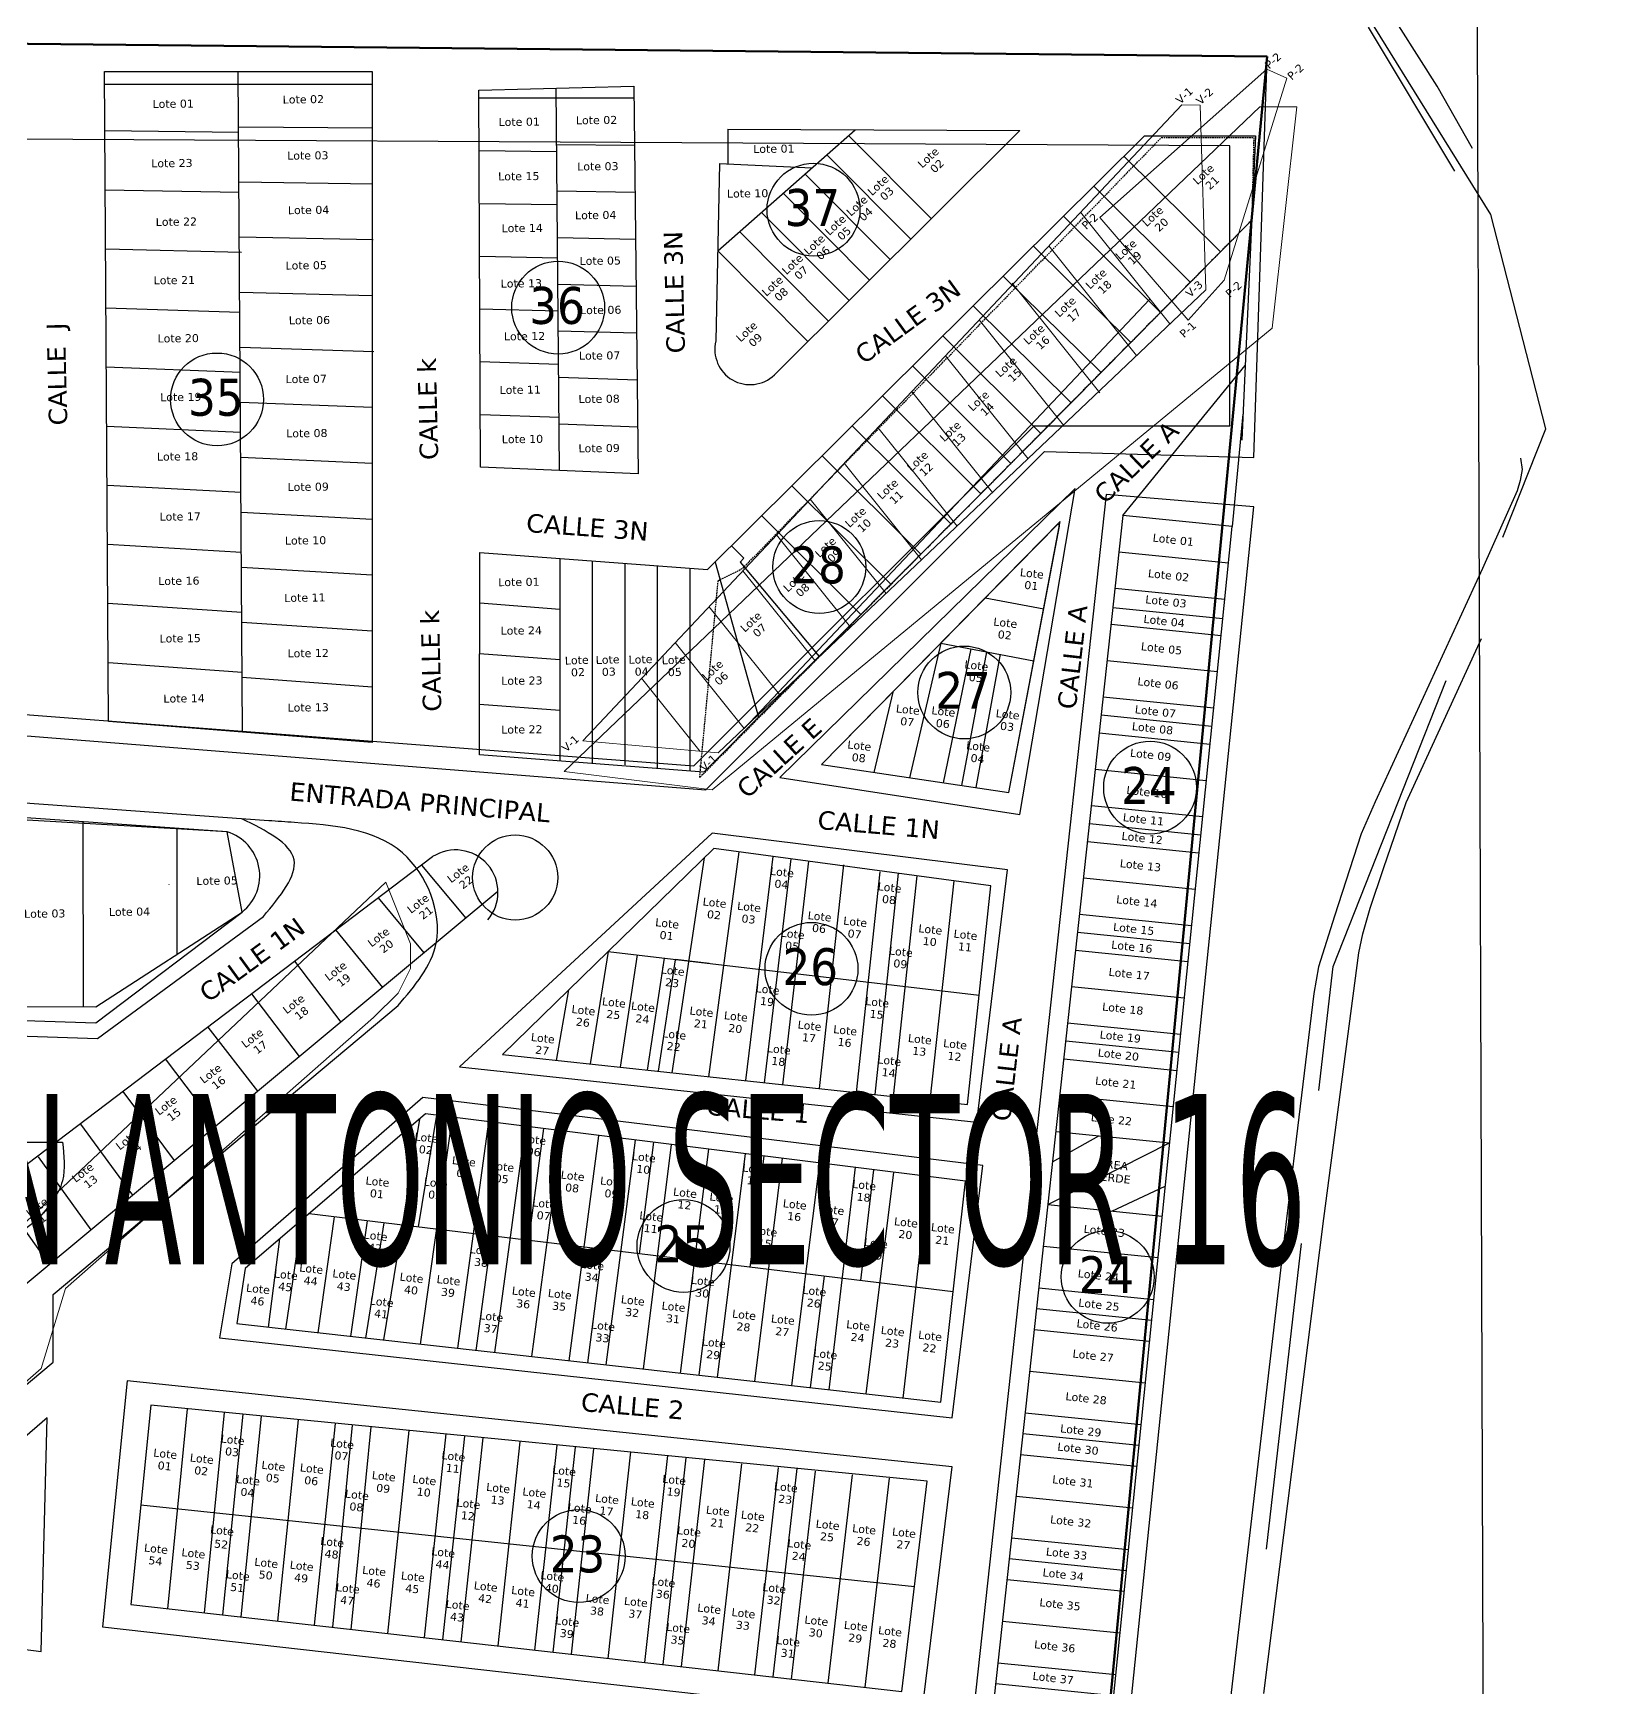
# Model space of a CAD drawing. Header units: metres. Extents: x 2 to 659295185, y -28 to 1124222152.
# Drawn here: x 660496.7 to 660750.3, y 1124164.1 to 1124433 of the extents above; entities that cross this region are included whole.
import ezdxf

# ---------------------------------------------------------------- set-up
doc = ezdxf.new("R2010")
doc.units = ezdxf.units.M
doc.header["$MEASUREMENT"] = 0
doc.linetypes.add('HIDDEN', pattern=[0.375, 0.25, -0.125])
doc.layers.get('0').update_dxf_attribs({"linetype": 'CONTINUOUS'})
for name, color, linetype in [('CALLES', 1, 'CONTINUOUS'), ('CURVAS', 2, 'CONTINUOUS'), ('División Parroquial', 130, 'CONTINUOUS'), ('MANZANA', 30, 'CONTINUOUS'), ('Numero de manzana', 6, 'CONTINUOUS'), ('Parcelas', 140, 'CONTINUOUS'), ('TEXTOS', 7, 'CONTINUOUS')]:
    doc.layers.add(name, color=color, linetype=linetype)
doc.layers.add('Limite Municipio', color=1, linetype='HIDDEN', lineweight=30)
doc.styles.add('ROMAN', font='verdana.ttf')
doc.styles.get("Standard").update_dxf_attribs({"font": 'tahoma.ttf'})

msp = doc.modelspace()

# ---------------------------------------------------------------- linework, layer by layer
at = {"color": 40, "lineweight": 70, "true_color": 0xf8d731}
for p, q in [((660408.0202, 1124432.1392), (660697.1719, 1124429.1685)), ((660697.1719, 1124429.1685), (660627, 1123693))]:
    msp.add_line(p, q, dxfattribs=at)
at = {"layer": 'CURVAS', "lineweight": 0}
for p, q in [((660670, 1124403), (660697.1035, 1124427.1167)), ((660700.3889, 1124425.6449), (660690.2006, 1124392.8095)), ((660697.1035, 1124427.1167), (660696.8621, 1124419.8727)), ((660697.1035, 1124427.1167), (660700.3889, 1124425.6449)), ((660586, 1124318), (660683.2965, 1124421.3273)), ((660683.2965, 1124421.3273), (660686.2951, 1124421.2356)), ((660686.2951, 1124421.2356), (660687.2305, 1124391.2502)), ((660666.8435, 1124403.8545), (660681.3936, 1124385.7065)), ((660684.3286, 1124386.3148), (660670, 1124403)), ((660661.7019, 1124398.3942), (660675.9719, 1124380.5956)), ((660655.7331, 1124392.3361), (660670.0031, 1124374.5376)), ((660684.3286, 1124386.3148), (660690.2006, 1124392.8095)), ((660687.2305, 1124391.2502), (660608, 1124316)), ((660612.2181, 1124320.0062), (660678.1422, 1124389.7619)), ((660650.3905, 1124386.3816), (660664.1002, 1124369.2819)), ((660644.9062, 1124380.5574), (660658.3358, 1124363.807)), ((660639.3867, 1124374.766), (660652.5663, 1124358.3274)), ((660633.9375, 1124368.9088), (660646.8068, 1124352.8573)), ((660628.4532, 1124363.0846), (660641.0424, 1124347.3824)), ((660622.9688, 1124357.2603), (660635.2779, 1124341.9075)), ((660617.4895, 1124351.4315), (660629.5142, 1124336.4334)), ((660612.0203, 1124345.593), (660623.7607, 1124330.9494)), ((660606.5019, 1124339.8007), (660617.9826, 1124325.4811)), ((660601.0175, 1124333.9764), (660612.2181, 1124320.0062)), ((660595.5472, 1124328.139), (660605.0658, 1124316.2667)), ((660618.0802, 1124325.3594), (660618.1456, 1124325.2778)), ((660608, 1124316), (660586, 1124318))]:
    msp.add_line(p, q, dxfattribs=at)
at = {"layer": 'División Parroquial', "color": 1, "flags": 128}
msp.add_lwpolyline([(661562.7309, 1126047.327), (661280.1952, 1125793.9785), (661175.1679, 1125700.5176), (661166.617, 1125692.9091), (661150.7272, 1125685.0107), (661124.6127, 1125675.9326), (661098.8774, 1125608.6563), (661056.8153, 1125531.9019), (661044.9331, 1125506.1771), (661005.3365, 1125425.0536), (660961.782, 1125345.9098), (660926.1352, 1125272.6947), (660896.4419, 1125213.3367), (660810.5862, 1125035.7329), (660807.461, 1125029.2542), (660771.6905, 1124949.2305), (660729.8511, 1124858.329), (660734.2379, 1123585.4881)], dxfattribs=at)
at = {"layer": 'Limite Municipio', "color": 4, "linetype": 'HIDDEN', "lineweight": -3, "ltscale": 200}
msp.add_lwpolyline([(660578.0048, 1120632.9916), (660665.8177, 1121655.962), (660399.8619, 1121691.383), (660459.3346, 1122251.1816), (660620.3506, 1123516.0091), (660707.8769, 1124281.3124), (660742.4515, 1124368.6583), (660733.5109, 1124403.5071), (660683.7897, 1124483.6592), (660705.5993, 1124900.9898), (660734.4164, 1124927.6763), (661101.2557, 1125671.1097), (661132.5681, 1125745.1859), (661162.2243, 1125745.8423), (661217.1414, 1125787.7676), (661565.8495, 1126105.0778)], dxfattribs=at)
at = {"layer": 'Limite Municipio', "lineweight": -3}
msp.add_lwpolyline([(660680, 1124416), (660695, 1124416), (660694.666, 1124402.568), (660605, 1124312), (660608, 1124344), (660612, 1124346), (660680, 1124416)], dxfattribs=at)
msp.add_lwpolyline([(660680, 1124416), (660695, 1124416), (660694.666, 1124402.568), (660605, 1124312), (660608, 1124344), (660612, 1124346), (660680, 1124416)], dxfattribs=at)
at = {"layer": 'MANZANA', "lineweight": -2}
for p, q in [((660724.8141, 1124424.3567), (660712.0083, 1124444.5426)), ((660713.5915, 1124433.9347), (660727.6177, 1124410.5495)), ((660730.5532, 1124414.2087), (660724.8141, 1124424.3567)), ((660738.3456, 1124363.919), (660738.5764, 1124362.0394)), ((660738.2548, 1124360.2697), (660737.8178, 1124358.6101)), ((660738.5764, 1124362.0394), (660738.2548, 1124360.2697)), ((660737.8178, 1124358.6101), (660732.1777, 1124345.9726)), ((660732.1777, 1124345.9726), (660714.713, 1124308.0703)), ((660719.7512, 1124307.9804), (660732.0127, 1124334.5849)), ((660714.713, 1124308.0703), (660712.4289, 1124302.8614)), ((660716.0735, 1124297.2425), (660719.7512, 1124307.9804)), ((660712.4289, 1124302.8614), (660708.108, 1124289.4641)), ((660713.9131, 1124290.8139), (660716.0735, 1124297.2425)), ((660712.7257, 1124286.6047), (660713.9131, 1124290.8139)), ((660708.108, 1124289.4641), (660705.5188, 1124281.2658)), ((660712.0825, 1124283.5053), (660712.7257, 1124286.6047)), ((660711.126, 1124276.5368), (660712.0825, 1124283.5053)), ((660705.5188, 1124281.2658), (660704.7685, 1124276.9467)), ((660704.7685, 1124276.9467), (660700.3322, 1124240.3141)), ((660706.3599, 1124240.3441), (660711.126, 1124276.5368)), ((660700.3322, 1124240.3141), (660687.3533, 1124129.6567)), ((660696.6298, 1124163.2098), (660706.3599, 1124240.3441))]:
    msp.add_line(p, q, dxfattribs=at)
at = {"layer": 'MANZANA', "lineweight": -3}
for p, q in [((660697.1719, 1124429.1685), (660406.835, 1124432.1514)), ((660695, 1124364), (660697.1719, 1124429.1685)), ((660606, 1124310), (660661, 1124365)), ((660661, 1124365), (660695, 1124364)), ((660671, 1124358), (660599, 1123696)), ((660666, 1124359), (660618, 1124312)), ((660657, 1124306), (660666, 1124359)), ((660695, 1124356), (660671, 1124358)), ((660627, 1123693), (660695, 1124356)), ((660404.5547, 1124326), (660606, 1124310)), ((660535, 1124305), (660406.8278, 1124314.2878)), ((660618, 1124312), (660657, 1124306)), ((660607, 1124303), (660566, 1124265)), ((660655, 1124297), (660607, 1124303)), ((660650, 1124256), (660655, 1124297)), ((660507.1887, 1124269.6187), (660534.1362, 1124289.4522)), ((660500, 1124228), (660556, 1124275)), ((660410.4687, 1124272.7821), (660507.1887, 1124269.6187)), ((660566, 1124265), (660650, 1124256)), ((660560, 1124260), (660529, 1124233)), ((660651, 1124249), (660560, 1124260)), ((660412.2257, 1124252.7523), (660501.4792, 1124252.7523)), ((660646, 1124208), (660651, 1124249)), ((660418.4829, 1124181.4204), (660497.5089, 1124240.2569)), ((660529, 1124233), (660527, 1124221)), ((660500, 1124217), (660500, 1124228)), ((660527, 1124221), (660646, 1124208)), ((660421.103, 1124151.5513), (660500, 1124217)), ((660512, 1124214), (660508, 1124174)), ((660646, 1124200), (660512, 1124214)), ((660499, 1124208), (660461, 1124175)), ((660498, 1124170), (660499, 1124208)), ((660641, 1124159), (660646, 1124200)), ((660461, 1124175), (660498, 1124170)), ((660508, 1124174), (660641, 1124159))]:
    msp.add_line(p, q, dxfattribs=at)
msp.add_circle((660575.0283, 1124295.7709), 6.9101, dxfattribs=at)
for points in [[(660534.1362, 1124289.4522), (660539.1003, 1124298.6606), (660530.611, 1124305.318)], [(660556, 1124275), (660562.1853, 1124285.1058), (660556.7356, 1124299.7542), (660539.1595, 1124304.6986), (660535, 1124305)], [(660501.4792, 1124252.7523), (660501.4792, 1124246.4888), (660497.5089, 1124240.2569)]]:
    msp.add_spline(points, degree=3, dxfattribs=at)
at = {"layer": 'Numero de manzana', "lineweight": -2}
for centre in [(660623.4857, 1124404.2796), (660582.0071, 1124388.3666), (660526.5897, 1124373.4472), (660624.4278, 1124346.2115), (660647.9783, 1124325.8302), (660647.9783, 1124325.8302), (660678.1674, 1124310.3765), (660623.1566, 1124280.9352), (660623.1566, 1124280.9352), (660602.3686, 1124235.8995), (660602.3686, 1124235.8995), (660671.2727, 1124230.8868), (660671.2727, 1124230.8868), (660585.3421, 1124185.5174), (660585.3421, 1124185.5174)]:
    msp.add_circle(centre, 7.5417, dxfattribs=at)
at = {"layer": 'Parcelas', "lineweight": -3}
for p, q in [((660508.3116, 1124426.7082), (660551.7904, 1124426.7082)), ((660508.9628, 1124321.1288), (660508.3116, 1124426.7082)), ((660508.3242, 1124424.6552), (660551.7904, 1124424.6552)), ((660530.7429, 1124319.3822), (660530.051, 1124426.7082)), ((660551.7904, 1124426.7082), (660551.7904, 1124317.6943)), ((660569.1334, 1124423.6838), (660594.2843, 1124424.3568)), ((660569.4153, 1124362.4484), (660569.1334, 1124423.6838)), ((660569.1391, 1124422.4378), (660594.3066, 1124422.4378)), ((660582.2156, 1124361.9017), (660581.7088, 1124424.0203)), ((660594.2843, 1124424.3568), (660595.0158, 1124361.3549)), ((660508.3706, 1124417.1296), (660530.1143, 1124416.8818)), ((660530.1089, 1124417.7201), (660551.8514, 1124417.5741)), ((660607.9294, 1124397.5946), (660630.231, 1124417.2526)), ((660609.5754, 1124417.3482), (660609.5502, 1124411.737)), ((660609.5754, 1124417.342), (660657.0242, 1124417.1287)), ((660657.0242, 1124417.1287), (660617.13, 1124377.4342)), ((660569.1786, 1124413.8679), (660581.7927, 1124413.7405)), ((660581.7833, 1124414.8904), (660594.3957, 1124414.7613)), ((660606.2906, 1124345.8146), (660677.2417, 1124416.285)), ((660629.1877, 1124416.333), (660642.6382, 1124402.8147)), ((660677.2417, 1124416.285), (660695.2859, 1124416.285)), ((660695.2859, 1124416.285), (660693.0502, 1124366.8151)), ((660608.2174, 1124411.8017), (660607.6323, 1124382.9444)), ((660608.2174, 1124411.8017), (660623.221, 1124411.0736)), ((660625.6334, 1124413.2), (660639.2857, 1124399.479)), ((660673.8914, 1124412.9574), (660689.5978, 1124397.4386)), ((660530.1665, 1124408.7803), (660551.9102, 1124408.4935)), ((660622.0926, 1124410.0789), (660635.9459, 1124396.1559)), ((660508.4299, 1124407.529), (660530.1772, 1124407.1312)), ((660581.8451, 1124407.3207), (660594.4843, 1124407.1318)), ((660618.5518, 1124406.9579), (660632.6061, 1124392.8328)), ((660669.009, 1124408.1081), (660684.724, 1124392.4712)), ((660569.218, 1124405.298), (660581.8632, 1124405.1008)), ((660615.011, 1124403.8368), (660629.2639, 1124389.5082)), ((660664.1063, 1124403.2386), (660679.8673, 1124387.5558)), ((660611.4702, 1124400.7157), (660625.9265, 1124386.1867)), ((660660.152, 1124367.6367), (660694.666, 1124402.568)), ((660508.5483, 1124397.929), (660530.547, 1124397.3781)), ((660530.2242, 1124399.8405), (660551.9691, 1124399.4125)), ((660581.9068, 1124399.7509), (660594.5729, 1124399.5023)), ((660659.2036, 1124398.3691), (660675.0486, 1124382.7134)), ((660569.2575, 1124396.7281), (660581.9337, 1124396.4611)), ((660607.9294, 1124397.5946), (660622.5867, 1124382.8636)), ((660654.3009, 1124393.4996), (660670.1922, 1124377.7983)), ((660530.2818, 1124390.9007), (660551.7904, 1124390.3343)), ((660581.9686, 1124392.1812), (660594.6615, 1124391.8728)), ((660508.5483, 1124388.3286), (660530.3029, 1124387.6308)), ((660569.2969, 1124388.1582), (660582.0041, 1124387.8214)), ((660649.3982, 1124388.6302), (660665.3357, 1124372.8831)), ((660582.0303, 1124384.6114), (660594.7501, 1124384.2434)), ((660530.3394, 1124381.9609), (660552.0873, 1124381.2494)), ((660644.4955, 1124383.7607), (660660.4238, 1124367.9098)), ((660569.3364, 1124379.5882), (660582.0746, 1124379.1811)), ((660639.5928, 1124378.8912), (660655.5497, 1124363.0119)), ((660673.7446, 1124354.5686), (660693.5985, 1124378.9488)), ((660508.6075, 1124378.7285), (660530.4286, 1124377.8812)), ((660582.0921, 1124377.0412), (660594.8387, 1124376.6139)), ((660634.6902, 1124374.0218), (660650.6761, 1124358.1143)), ((660530.3973, 1124373.0211), (660551.7904, 1124372.1743)), ((660569.3758, 1124371.0183), (660582.2156, 1124370.5417)), ((660693.2406, 1124371.0282), (660691.4718, 1124352.7821)), ((660508.6667, 1124369.1283), (660530.4286, 1124368.1312)), ((660582.2156, 1124369.4717), (660594.9273, 1124368.9844)), ((660629.7875, 1124369.1523), (660645.8017, 1124353.2165)), ((660660.152, 1124367.6367), (660605.6911, 1124312.9098)), ((660530.4547, 1124364.0812), (660551.7904, 1124363.0943)), ((660624.8848, 1124364.2828), (660640.9276, 1124348.3185)), ((660595.0158, 1124361.3549), (660569.4153, 1124362.4484)), ((660508.7852, 1124359.5286), (660530.4915, 1124358.3814)), ((660619.9821, 1124359.4133), (660636.0535, 1124343.4204)), ((660530.5123, 1124355.1414), (660551.7904, 1124354.0143)), ((660615.0794, 1124354.5439), (660631.1793, 1124338.5224)), ((660663.0746, 1124353.0925), (660624.7899, 1124314.1151)), ((660655.2074, 1124309.5899), (660663.441, 1124352.8683)), ((660508.7852, 1124349.9286), (660530.5543, 1124348.6316)), ((660610.1767, 1124349.6744), (660612.183, 1124347.6779)), ((660569.2101, 1124315.7259), (660569.2975, 1124348.5947)), ((660569.2975, 1124348.5947), (660606.2906, 1124345.8146)), ((660582.2571, 1124347.6208), (660582.2571, 1124314.7188)), ((660587.5421, 1124347.2236), (660587.5421, 1124314.3951)), ((660592.8272, 1124346.8264), (660592.8272, 1124314.1029)), ((660607.486, 1124347.0019), (660614.5456, 1124321.8076)), ((660612.183, 1124347.6779), (660611.5518, 1124347.0008)), ((660611.5518, 1124347.0008), (660624.3855, 1124331.6955)), ((660673.104, 1124348.6857), (660690.8744, 1124346.8897)), ((660530.57, 1124346.2016), (660551.7904, 1124344.9343)), ((660598.1123, 1124346.4292), (660598.1123, 1124313.4948)), ((660603.4025, 1124346.0316), (660603.3745, 1124313.0886)), ((660672.463, 1124342.8005), (660690.2789, 1124340.9972)), ((660508.8444, 1124340.3288), (660530.6172, 1124338.8818)), ((660569.2757, 1124340.3892), (660582.2571, 1124339.3958)), ((660651.3969, 1124341.2035), (660660.8783, 1124339.3998)), ((660672.1213, 1124339.6622), (660689.961, 1124337.8565)), ((660530.6276, 1124337.2618), (660551.7904, 1124335.8543)), ((660671.8221, 1124336.9153), (660689.6827, 1124335.1074)), ((660644.1855, 1124333.8617), (660639.0815, 1124311.989)), ((660644.1855, 1124333.8617), (660659.2785, 1124330.9905)), ((660508.9628, 1124330.7288), (660530.68, 1124329.132)), ((660569.2538, 1124332.1603), (660582.2571, 1124331.1688)), ((660649.0334, 1124332.9395), (660644.5275, 1124311.1788)), ((660651.5836, 1124332.4543), (660647.5119, 1124310.7348)), ((660653.795, 1124332.0336), (660649.8383, 1124310.3887)), ((660671.1812, 1124331.0301), (660689.0865, 1124329.2177)), ((660530.6852, 1124328.322), (660551.7904, 1124326.7743)), ((660636.3714, 1124325.9062), (660633.298, 1124312.8494)), ((660670.5403, 1124325.1449), (660688.4904, 1124323.328)), ((660569.2538, 1124323.9458), (660582.2571, 1124322.9438)), ((660551.7904, 1124317.6943), (660508.9628, 1124321.1288)), ((660670.2198, 1124322.2023), (660688.1923, 1124320.3831)), ((660669.8994, 1124319.2597), (660687.8942, 1124317.4382)), ((660605.6911, 1124312.9098), (660569.2101, 1124315.7259)), ((660624.7899, 1124314.1151), (660655.2074, 1124309.5899)), ((660669.2584, 1124313.3745), (660687.298, 1124311.5485)), ((660528.2247, 1124303.1893), (660409.3478, 1124311.5256)), ((660668.6175, 1124307.4893), (660686.7018, 1124305.6588)), ((660504.9241, 1124274.7603), (660504.8256, 1124304.8302)), ((660520.1232, 1124283.3289), (660520.1109, 1124303.7583)), ((660668.2971, 1124304.5467), (660686.4037, 1124302.7138)), ((660667.9766, 1124301.6041), (660686.1057, 1124299.769)), ((660416.5847, 1124189.3343), (660561.6191, 1124299.1563)), ((660605.733, 1124298.953), (660600.4816, 1124264.0471)), ((660606.4773, 1124263.4047), (660611.3952, 1124299.9377)), ((660612.473, 1124262.7624), (660616.9414, 1124299.1911)), ((660619.8154, 1124298.8042), (660617.6327, 1124280.5151)), ((660622.6937, 1124298.4167), (660618.4626, 1124262.0653)), ((660559.8279, 1124297.8001), (660567.0137, 1124289.1626)), ((660624.4644, 1124261.4778), (660628.4002, 1124297.8061)), ((660630.4601, 1124260.8354), (660634.3385, 1124296.6906)), ((660637.2293, 1124296.46), (660635.3414, 1124278.4378)), ((660636.4558, 1124260.1931), (660640.3335, 1124296.0421)), ((660667.3357, 1124295.7189), (660685.51, 1124293.8805)), ((660572.2309, 1124293.5029), (660417.9792, 1124165.1736)), ((660642.4515, 1124259.5508), (660646.3096, 1124295.2377)), ((660506.8993, 1124274.7512), (660530.6619, 1124290.1649)), ((660560.2649, 1124283.5479), (660552.8126, 1124292.488)), ((660666.6948, 1124289.8337), (660684.9138, 1124287.9906)), ((660553.5, 1124277.9198), (660545.8926, 1124287.2481)), ((660666.3743, 1124286.8911), (660684.6152, 1124285.0446)), ((660546.735, 1124272.2917), (660539.23, 1124282.2031)), ((660590.1405, 1124283.74), (660587.1805, 1124265.472)), ((660590.1405, 1124283.74), (660650.3831, 1124276.6733)), ((660592.159, 1124264.9387), (660594.8961, 1124283.1821)), ((660596.5255, 1124264.4709), (660599.2754, 1124282.6684)), ((660598.3168, 1124264.279), (660601.0763, 1124282.389)), ((660606.5562, 1124281.8144), (660601.0846, 1124282.4562)), ((660666.0538, 1124283.9485), (660684.3171, 1124282.0998)), ((660617.6327, 1124280.5151), (660615.4667, 1124262.4044)), ((660539.9701, 1124266.6636), (660532.2217, 1124276.8963)), ((660581.7436, 1124266.0545), (660583.7623, 1124277.5171)), ((660635.3414, 1124278.4378), (660633.4216, 1124260.5182)), ((660665.4129, 1124278.0633), (660683.7208, 1124276.2108)), ((660411.3549, 1124275.1929), (660506.8993, 1124274.7512)), ((660533.2051, 1124261.0355), (660525.1731, 1124271.4754)), ((660664.772, 1124272.1781), (660683.1247, 1124270.3209)), ((660664.4515, 1124269.2355), (660682.8267, 1124267.3755)), ((660526.4402, 1124255.4074), (660518.2164, 1124266.2837)), ((660664.1311, 1124266.2929), (660682.5288, 1124264.431)), ((660519.6752, 1124249.7793), (660511.3375, 1124260.989)), ((660663.4901, 1124260.4077), (660681.9324, 1124258.5409)), ((660512.9103, 1124244.1512), (660504.4561, 1124255.6969)), ((660559.4913, 1124256.5307), (660553.6213, 1124220.6267)), ((660559.3377, 1124238.9896), (660562.3096, 1124257.1447)), ((660559.6538, 1124219.9531), (660564.8166, 1124256.8322)), ((660565.6863, 1124219.2796), (660570.7705, 1124256.0901)), ((660571.7188, 1124218.6061), (660576.7156, 1124255.2801)), ((660577.2445, 1124236.8215), (660579.7002, 1124254.9771)), ((660577.7513, 1124217.9326), (660582.671, 1124254.549)), ((660583.7839, 1124217.2591), (660588.6264, 1124253.818)), ((660589.8164, 1124216.5856), (660594.5818, 1124253.087)), ((660595.2166, 1124234.6455), (660597.5629, 1124252.7506)), ((660661.5545, 1124242.6338), (660681.3363, 1124252.6512)), ((660662.3075, 1124249.5486), (660669.8303, 1124253.8158)), ((660662.8492, 1124254.5225), (660681.3363, 1124252.6512)), ((660506.1453, 1124238.5232), (660497.5724, 1124250.4071)), ((660595.8489, 1124215.9121), (660600.3965, 1124252.3974)), ((660601.8814, 1124215.2386), (660606.4925, 1124251.6252)), ((660607.9139, 1124214.5651), (660612.4423, 1124250.896)), ((660613.2036, 1124232.4676), (660615.4537, 1124250.5206)), ((660613.9464, 1124213.8916), (660618.4652, 1124250.1453)), ((660619.979, 1124213.2181), (660624.4881, 1124249.3946)), ((660626.0115, 1124212.5446), (660630.3138, 1124248.7021)), ((660631.1621, 1124230.2933), (660633.2869, 1124248.2979)), ((660632.044, 1124211.871), (660636.5339, 1124247.8932)), ((660638.0765, 1124211.1975), (660642.2244, 1124247.2409)), ((660499.3804, 1124232.8951), (660490.6865, 1124245.1196)), ((660671.9239, 1124241.5842), (660680.6272, 1124245.6457)), ((660661.5545, 1124242.6338), (660680.1319, 1124240.7533)), ((660540.3116, 1124240.0975), (660537.7123, 1124222.4028)), ((660646.1658, 1124228.4767), (660541.5344, 1124241.1452)), ((660543.0094, 1124221.8114), (660545.6564, 1124240.6461)), ((660548.3065, 1124221.22), (660551.0525, 1124239.9927)), ((660550.7862, 1124220.9432), (660553.7471, 1124239.6665)), ((660534.9732, 1124222.7086), (660536.7962, 1124237.0855)), ((660568.7026, 1124218.9429), (660571.2548, 1124237.5467)), ((660586.8001, 1124216.9224), (660589.2262, 1124235.3708)), ((660660.8201, 1124235.8906), (660679.4488, 1124234.0049)), ((660604.8977, 1124214.9018), (660607.1954, 1124233.1951)), ((660622.9952, 1124212.8813), (660625.2546, 1124231.0085)), ((660660.0829, 1124229.1206), (660678.763, 1124227.2298)), ((660659.7142, 1124225.7356), (660678.4201, 1124223.8422)), ((660659.3456, 1124222.3507), (660678.0791, 1124220.4585)), ((660658.6083, 1124215.5807), (660677.3914, 1124213.6794)), ((660518.5737, 1124176.9699), (660521.8128, 1124209.4184)), ((660524.5359, 1124176.2976), (660527.8135, 1124208.8251)), ((660527.517, 1124175.9615), (660530.8158, 1124208.5479)), ((660530.4981, 1124175.6253), (660533.8143, 1124208.2317)), ((660536.4603, 1124174.953), (660539.815, 1124207.6384)), ((660542.4226, 1124174.2807), (660545.8157, 1124207.0451)), ((660545.4037, 1124173.9446), (660548.622, 1124206.804)), ((660657.871, 1124208.8107), (660676.7074, 1124206.9078)), ((660548.3848, 1124173.6084), (660551.6074, 1124206.5116)), ((660554.347, 1124172.9361), (660557.8216, 1124205.9029)), ((660560.3092, 1124172.2638), (660563.828, 1124205.3648)), ((660563.2903, 1124171.9276), (660566.8234, 1124205.0213)), ((660566.2714, 1124171.5915), (660569.8242, 1124204.7274)), ((660657.5024, 1124205.4257), (660676.3627, 1124203.5166)), ((660572.2336, 1124170.9192), (660575.8193, 1124204.0791)), ((660578.1958, 1124170.2469), (660581.8268, 1124203.5518)), ((660581.177, 1124169.9107), (660584.8239, 1124203.2237)), ((660584.1581, 1124169.5746), (660587.8281, 1124202.964)), ((660590.1203, 1124168.9023), (660593.8373, 1124202.4525)), ((660596.0825, 1124168.23), (660599.8392, 1124201.8699)), ((660599.0635, 1124167.8938), (660602.8263, 1124201.4526)), ((660657.1338, 1124202.0407), (660676.0189, 1124200.1327)), ((660602.0447, 1124167.5577), (660605.8319, 1124201.2007)), ((660608.0069, 1124166.8854), (660611.8235, 1124200.5208)), ((660613.9691, 1124166.2131), (660617.8242, 1124199.9279)), ((660616.9502, 1124165.8769), (660620.8327, 1124199.7315)), ((660619.9314, 1124165.5408), (660623.8248, 1124199.335)), ((660625.8936, 1124164.8685), (660629.8255, 1124198.7421)), ((660631.8558, 1124164.1962), (660635.8262, 1124198.1492)), ((660514.2119, 1124193.8283), (660639.9042, 1124180.5913)), ((660656.3965, 1124195.2708), (660675.334, 1124193.3539)), ((660655.6592, 1124188.5008), (660674.6497, 1124186.5817)), ((660655.2906, 1124185.1158), (660674.3053, 1124183.1912)), ((660654.9219, 1124181.7308), (660673.9638, 1124179.8063)), ((660654.1846, 1124174.9608), (660673.2766, 1124173.0283)), ((660653.4474, 1124168.1909), (660672.592, 1124166.2556)), ((660653.0787, 1124164.8059), (660672.2479, 1124162.8655))]:
    msp.add_line(p, q, dxfattribs=at)
at = {"layer": 'Parcelas', "lineweight": 0}
for points in [[(660702, 1124421), (660698, 1124385), (660607, 1124310), (660583, 1124313), (660696, 1124421), (660702, 1124421)], [(660554, 1124295), (660558, 1124285), (660558, 1124281), (660556, 1124277), (660552, 1124273), (660502, 1124229), (660498, 1124216), (660378, 1124111), (660375, 1124126), (660554, 1124295)]]:
    msp.add_lwpolyline(points, dxfattribs=at)
at = {"layer": 'Parcelas', "lineweight": -3}
for points in [[(660414.0766, 1124416.1861), (660410.7298, 1124328.7732), (660604.0545, 1124313.9143), (660659.3444, 1124369.1648), (660691.1011, 1124369.1648), (660691.1011, 1124414.6677), (660414.0766, 1124416.1861)], [(660602.4819, 1123700.2051), (660625.2119, 1123698.1869), (660691.471, 1124352.7742), (660673.7446, 1124354.5686), (660602.4819, 1123700.2051)], [(660602.4819, 1123700.2051), (660625.2119, 1123698.1869), (660691.471, 1124352.7742), (660673.7446, 1124354.5686), (660602.4819, 1123700.2051)], [(660624.7899, 1124314.1151), (660655.2074, 1124309.5899), (660663.5812, 1124353.6082), (660624.7899, 1124314.1151)], [(660411.2398, 1124310.0059), (660414.2863, 1124275.1929), (660506.8993, 1124272.1498), (660530.6619, 1124290.1649), (660528.2247, 1124303.1893), (660411.2398, 1124310.0059)], [(660572.9764, 1124266.9937), (660648.4795, 1124258.905), (660652.2857, 1124294.4332), (660607.3064, 1124300.4881), (660572.9764, 1124266.9937)], [(660572.9764, 1124266.9937), (660648.4795, 1124258.905), (660652.2857, 1124294.4332), (660607.3064, 1124300.4881), (660572.9764, 1124266.9937)], [(660530.2358, 1124223.2376), (660644.1608, 1124210.5183), (660648.1716, 1124246.4426), (660560.4747, 1124257.3734), (660531.1614, 1124232.2575), (660529.8352, 1124223.28), (660530.2358, 1124223.2376)], [(660530.2358, 1124223.2376), (660644.1608, 1124210.5183), (660648.1716, 1124246.4426), (660560.4747, 1124257.3734), (660531.1614, 1124232.2575), (660529.8352, 1124223.28), (660530.2358, 1124223.2376)], [(660515.8126, 1124210.0174), (660512.6115, 1124177.6422), (660637.8548, 1124163.5197), (660641.9536, 1124197.6628), (660515.8126, 1124210.0174)], [(660515.8126, 1124210.0174), (660512.6115, 1124177.6422), (660637.8548, 1124163.5197), (660641.9536, 1124197.6628), (660515.8126, 1124210.0174)]]:
    msp.add_lwpolyline(points, dxfattribs=at)
for centre, radius, start, end in [((660613.1782, 1124381.5631), 5.7153, 166.013637, 313.744511), ((660663.1799, 1124352.8531), 0.2616, 3.335067, 113.732724), ((660526.0708, 1124296.046), 7.4609, 99.444769, 99.551015), ((660526.0708, 1124296.046), 7.4609, 307.97693, 73.220899), ((660565.3468, 1124293.3673), 6.8854, 319.308021, 122.779137), ((660526.0708, 1124296.046), 7.4609, 191.09652, 191.450832)]:
    msp.add_arc(centre, radius, start, end, dxfattribs=at)

# ---------------------------------------------------------------- texts
at = {"layer": 'CALLES', "color": 0, "style": 'ROMAN'}
for s, rotation, p in [('CALLE 3N', 91.356229, (660602.6181, 1124380.9635)), ('CALLE 3N', 36.032338, (660631.6375, 1124379.0474)), ('CALLE  J', 91.356229, (660502.2857, 1124369.2578)), ('CALLE k', 91.356229, (660562.5319, 1124363.639)), ('CALLE A', 43.767479, (660670.817, 1124356.3174)), ('CALLE 3N', 355.829899, (660576.7311, 1124351.9217)), ('CALLE k', 91.356229, (660563.0407, 1124322.7416)), ('CALLE A', 83.53903, (660666.0736, 1124322.9734)), ('CALLE E', 42.259357, (660612.7012, 1124308.4348)), ('ENTRADA PRINCIPAL', 355.176668, (660538.2763, 1124308.2881)), ('CALLE 1N', 355.176668, (660624.0447, 1124303.6669)), ('CALLE 1N', 36.032338, (660525.1177, 1124275.3595)), ('CALLE A', 83.53903, (660655.4106, 1124256.0376)), ('CALLE A', 83.53903, (660655.4106, 1124256.0376)), ('CALLE 1', 355.176668, (660605.9811, 1124257.2373)), ('CALLE 1', 355.176668, (660605.9811, 1124257.2373)), ('CALLE 2', 355.176668, (660585.6066, 1124209.0973)), ('CALLE 2', 355.176668, (660585.6066, 1124209.0973))]:
    msp.add_text(s, height=3, rotation=rotation, dxfattribs=at).set_placement(p)
at = {"layer": 'Numero de manzana', "lineweight": -2}
for s, p in [('37', (660618.7906, 1124401.6354)), ('36', (660577.3119, 1124385.7224)), ('35', (660521.8946, 1124370.803)), ('28', (660619.7327, 1124343.5673)), ('27', (660643.2831, 1124323.186)), ('27', (660643.2831, 1124323.186)), ('24', (660673.4723, 1124307.7322)), ('26', (660618.4615, 1124278.2909)), ('26', (660618.4615, 1124278.2909)), ('25', (660597.6734, 1124233.2553)), ('25', (660597.6734, 1124233.2553)), ('24', (660666.5775, 1124228.2426)), ('24', (660666.5775, 1124228.2426)), ('23', (660580.6469, 1124182.8732)), ('23', (660580.6469, 1124182.8732))]:
    msp.add_text(s, height=6, dxfattribs=at).set_placement(p)
at = {"layer": 'Parcelas', "lineweight": -2, "style": 'ROMAN'}
for s, rotation, p in [('P-2', 42.785519, (660697.5161, 1124427.0431)), ('P-2', 42.785519, (660701.1772, 1124425.2393)), ('Lote 01', 0.620217, (660516.1104, 1124420.8029)), ('Lote 02', 0.620217, (660537.2626, 1124421.5249)), ('V-1', 42.785519, (660683.0599, 1124421.3345)), ('V-2', 42.785519, (660686.3554, 1124421.2337)), ('Lote 01', 0.620217, (660572.326, 1124417.865)), ('Lote 02', 0.620217, (660584.8938, 1124418.1455)), ('Lote 01', 0.620217, (660613.6972, 1124413.4928)), ('Lote', 42.785519, (660641.1307, 1124410.9359)), ('Lote 23', 0.620217, (660515.9136, 1124411.1554)), ('Lote 03', 0.620217, (660537.9852, 1124412.4024)), ('Lote 03', 0.620217, (660585.1044, 1124410.64)), ('02', 42.785519, (660643.1467, 1124410.1252)), ('Lote', 42.785519, (660685.8459, 1124408.2241)), ('Lote 15', 0.620217, (660572.2558, 1124409.0266)), ('Lote', 42.785519, (660632.9836, 1124406.4531)), ('21', 42.785519, (660687.8619, 1124407.4134)), ('Lote 10', 0.620217, (660609.429, 1124406.238)), ('Lote', 42.785519, (660629.5595, 1124403.1108)), ('03', 42.785519, (660634.9995, 1124405.6424)), ('Lote 04', 0.620217, (660538.1164, 1124403.5424)), ('Lote 04', 0.620217, (660584.7534, 1124402.7134)), ('Lote', 42.785519, (660626.0462, 1124399.984)), ('04', 42.785519, (660631.5754, 1124402.3001)), ('P-2', 42.785519, (660667.7814, 1124400.95)), ('Lote', 42.785519, (660677.6044, 1124401.4049)), ('Lote 22', 0.620217, (660516.6359, 1124401.6392)), ('Lote 14', 0.620217, (660572.8177, 1124400.6089)), ('05', 42.785519, (660628.0621, 1124399.1733)), ('20', 42.785519, (660679.6203, 1124400.5942)), ('Lote', 42.785519, (660622.6219, 1124396.7989)), ('06', 42.785519, (660624.6379, 1124395.9882)), ('Lote', 42.785519, (660673.2557, 1124396.006)), ('Lote 05', 0.620217, (660537.7223, 1124394.5512)), ('Lote 05', 0.620217, (660585.4946, 1124395.299)), ('Lote', 42.785519, (660619.0798, 1124393.6139)), ('07', 42.785519, (660621.0958, 1124392.8032)), ('19', 42.785519, (660675.2717, 1124395.1953)), ('Lote 21', 0.620217, (660516.3031, 1124392.1387)), ('Lote 13', 0.620217, (660572.6725, 1124391.6168)), ('Lote', 42.785519, (660615.8282, 1124390.0836)), ('Lote', 42.785519, (660668.3831, 1124391.2621)), ('18', 42.785519, (660670.3991, 1124390.4514)), ('V-3', 42.785519, (660684.6631, 1124389.9216)), ('P-2', 42.785519, (660691.1385, 1124389.905)), ('08', 42.785519, (660617.8441, 1124389.2729)), ('Lote', 42.785519, (660663.3901, 1124386.7112)), ('Lote 06', 0.620217, (660538.2504, 1124385.6341)), ('Lote 06', 0.620217, (660585.5648, 1124387.2986)), ('17', 42.785519, (660665.4061, 1124385.9005)), ('Lote 12', 0.620217, (660573.1948, 1124383.0341)), ('Lote', 42.785519, (660611.6334, 1124382.6705)), ('Lote', 42.785519, (660658.321, 1124382.2206)), ('P-1', 42.785519, (660683.6885, 1124383.3583)), ('Lote 20', 0.620217, (660516.9333, 1124382.6965)), ('09', 42.785519, (660613.6494, 1124381.8598)), ('16', 42.785519, (660660.3369, 1124381.4099)), ('Lote 07', 0.620217, (660585.3906, 1124379.9008)), ('Lote', 42.785519, (660653.7668, 1124376.9504)), ('Lote 07', 0.620217, (660537.7252, 1124376.0869)), ('15', 42.785519, (660655.7828, 1124376.1397)), ('Lote 19', 0.620217, (660517.3535, 1124373.1493)), ('Lote 11', 0.620217, (660572.4977, 1124374.3309)), ('Lote 08', 0.620217, (660585.3035, 1124372.8512)), ('Lote', 42.785519, (660649.2977, 1124371.422)), ('14', 42.785519, (660651.3136, 1124370.6113)), ('Lote 08', 0.620217, (660537.8305, 1124367.2741)), ('Lote', 42.785519, (660644.7072, 1124366.4697)), ('Lote 10', 0.620217, (660572.8464, 1124366.3238)), ('Lote 09', 0.620217, (660585.3035, 1124364.8443)), ('13', 42.785519, (660646.7232, 1124365.659)), ('Lote 18', 0.620217, (660516.8283, 1124363.4972)), ('Lote', 42.785519, (660639.3961, 1124361.6331)), ('12', 42.785519, (660641.412, 1124360.8224)), ('Lote', 42.785519, (660634.5309, 1124357.0998)), ('Lote 09', 0.620217, (660538.0404, 1124358.5661)), ('11', 42.785519, (660636.5468, 1124356.2891)), ('Lote 17', 0.620217, (660517.2482, 1124353.7401)), ('Lote', 42.785519, (660629.3249, 1124352.532)), ('10', 42.785519, (660631.3409, 1124351.7213)), ('Lote 10', 0.620217, (660537.6203, 1124349.8583)), ('Lote', 42.785519, (660624.4365, 1124347.6482)), ('Lote 01', 353.657361, (660678.5224, 1124350.3649)), ('09', 42.785519, (660626.4524, 1124346.8375)), ('Lote 16', 0.620217, (660517.0402, 1124343.2847)), ('Lote 01', 0.620217, (660572.2784, 1124343.0998)), ('Lote', 42.785519, (660619.3024, 1124342.0459)), ('Lote', 353.657361, (660656.9651, 1124344.743)), ('01', 353.657361, (660657.6713, 1124342.688)), ('Lote 02', 353.657361, (660677.7629, 1124344.5903)), ('Lote 11', 0.620217, (660537.5175, 1124340.557)), ('08', 42.785519, (660621.3183, 1124341.2352)), ('Lote 03', 353.657361, (660677.3322, 1124340.336)), ('Lote', 42.785519, (660612.323, 1124335.5198)), ('Lote 24', 0.620217, (660572.6609, 1124335.2179)), ('07', 42.785519, (660614.3389, 1124334.7091)), ('Lote', 353.657361, (660652.6479, 1124336.7203)), ('02', 353.657361, (660653.354, 1124334.6654)), ('Lote 04', 353.657361, (660677.032, 1124337.1587)), ('Lote 15', 0.620217, (660517.2504, 1124333.9474)), ('Lote 05', 353.657361, (660676.6145, 1124332.7095)), ('Lote 12', 0.620217, (660538.0424, 1124331.5343)), ('Lote', 2.151105, (660583.1101, 1124330.359)), ('Lote', 2.151105, (660588.122, 1124330.4411)), ('Lote', 2.151105, (660593.4623, 1124330.4822)), ('Lote', 2.151105, (660598.8439, 1124330.4001)), ('Lote', 42.785519, (660606.1039, 1124327.6751)), ('Lote', 353.657361, (660647.9424, 1124329.7793)), ('Lote 23', 0.620217, (660572.7584, 1124327.0731)), ('02', 2.151105, (660584.112, 1124328.431)), ('03', 2.151105, (660589.1239, 1124328.5131)), ('04', 2.151105, (660594.4642, 1124328.5541)), ('05', 2.151105, (660599.8458, 1124328.472)), ('06', 42.785519, (660608.1198, 1124326.8644)), ('05', 353.657361, (660648.6485, 1124327.7243)), ('Lote 06', 353.657361, (660676.0494, 1124327.0242)), ('Lote 14', 0.620217, (660517.8805, 1124324.1903)), ('Lote 13', 0.620217, (660538.0424, 1124322.7215)), ('Lote', 353.657361, (660636.8133, 1124322.6112)), ('Lote', 353.657361, (660642.5868, 1124322.3143)), ('Lote', 353.657361, (660653.03, 1124321.8477)), ('Lote 07', 353.657361, (660675.6275, 1124322.4691)), ('Lote 22', 0.620217, (660572.7584, 1124319.1436)), ('07', 353.657361, (660637.5194, 1124320.5563)), ('06', 353.657361, (660643.2929, 1124320.2594)), ('03', 353.657361, (660653.7362, 1124319.7928)), ('Lote 08', 353.657361, (660675.1522, 1124319.7316)), ('V-1', 42.785519, (660583.3242, 1124316.0559)), ('Lote', 353.657361, (660628.9309, 1124316.7574)), ('Lote', 353.657361, (660648.2354, 1124316.641)), ('V-1', 42.785519, (660605.7514, 1124312.9079)), ('08', 353.657361, (660629.637, 1124314.7025)), ('04', 353.657361, (660648.9416, 1124314.5861)), ('Lote 09', 353.657361, (660674.8477, 1124315.4192)), ('Lote 10', 353.657361, (660674.2574, 1124309.3712)), ('Lote 11', 353.657361, (660673.6804, 1124304.9408)), ('Lote 12', 353.657361, (660673.469, 1124301.9072)), ('Lote 13', 353.657361, (660673.1896, 1124297.466)), ('Lote 05', 0.620217, (660523.2415, 1124294.5716)), ('Lote', 37.651247, (660564.6064, 1124294.7952)), ('22', 37.651247, (660566.5417, 1124293.8073)), ('Lote', 353.657361, (660616.368, 1124296.2173)), ('04', 353.657361, (660617.0742, 1124294.1624)), ('Lote', 353.657361, (660633.8475, 1124293.7179)), ('08', 353.657361, (660634.5537, 1124291.663)), ('Lote 14', 353.657361, (660672.5972, 1124291.603)), ('Lote 03', 0.620217, (660495.2477, 1124289.2225)), ('Lote 04', 0.620217, (660509.0153, 1124289.5282)), ('Lote', 37.651247, (660558.0984, 1124289.8338)), ('21', 37.651247, (660560.0337, 1124288.846)), ('Lote', 353.657361, (660605.4225, 1124291.2485)), ('02', 353.657361, (660606.1286, 1124289.1936)), ('Lote', 353.657361, (660611.0242, 1124290.5489)), ('Lote', 353.657361, (660622.4824, 1124289.0226)), ('Lote', 353.657361, (660597.7201, 1124287.8777)), ('03', 353.657361, (660611.7303, 1124288.494)), ('06', 353.657361, (660623.1886, 1124286.9676)), ('Lote', 353.657361, (660628.2646, 1124288.1277)), ('Lote', 353.657361, (660640.4661, 1124286.8973)), ('Lote 15', 353.657361, (660672.0976, 1124287.1383)), ('Lote', 37.651247, (660551.6764, 1124284.3799)), ('20', 37.651247, (660553.6117, 1124283.3921)), ('01', 353.657361, (660598.4262, 1124285.8228)), ('Lote', 353.657361, (660618.1075, 1124286.1662)), ('05', 353.657361, (660618.8137, 1124284.1113)), ('07', 353.657361, (660628.9708, 1124286.0728)), ('10', 353.657361, (660641.1722, 1124284.8424)), ('Lote', 353.657361, (660646.1867, 1124286.0181)), ('11', 353.657361, (660646.8929, 1124283.9632)), ('Lote 16', 353.657361, (660671.7972, 1124284.2361)), ('Lote', 353.657361, (660635.6879, 1124283.2744)), ('09', 353.657361, (660636.394, 1124281.2195)), ('Lote', 37.651247, (660544.7216, 1124278.8732)), ('19', 37.651247, (660546.6569, 1124277.8853)), ('Lote', 353.657361, (660598.6173, 1124280.2023)), ('23', 353.657361, (660599.3234, 1124278.1474)), ('Lote 17', 353.657361, (660671.3622, 1124279.8206)), ('Lote', 353.657361, (660614.0294, 1124277.1511)), ('Lote', 37.651247, (660537.8984, 1124273.5153)), ('18', 37.651247, (660539.8337, 1124272.5274)), ('Lote', 353.657361, (660584.1172, 1124273.7718)), ('Lote', 353.657361, (660589.0695, 1124275.0295)), ('25', 353.657361, (660589.7757, 1124272.9746)), ('Lote', 353.657361, (660593.7924, 1124274.3298)), ('Lote', 353.657361, (660603.2905, 1124273.5205)), ('Lote', 353.657361, (660608.8855, 1124272.7669)), ('19', 353.657361, (660614.7355, 1124275.0962)), ('Lote', 353.657361, (660631.8306, 1124275.0719)), ('15', 353.657361, (660632.5368, 1124273.017)), ('Lote 18', 353.657361, (660670.3186, 1124274.1815)), ('26', 353.657361, (660584.8234, 1124271.7169)), ('24', 353.657361, (660594.4986, 1124272.2749)), ('21', 353.657361, (660603.9967, 1124271.4656)), ('20', 353.657361, (660609.5916, 1124270.712)), ('Lote', 353.657361, (660620.8526, 1124271.2587)), ('Lote', 353.657361, (660626.6361, 1124270.505)), ('Lote', 37.651247, (660531.1801, 1124267.9848)), ('17', 37.651247, (660533.1155, 1124266.9969)), ('Lote', 353.657361, (660577.5227, 1124269.222)), ('Lote', 353.657361, (660598.8741, 1124269.8323)), ('22', 353.657361, (660599.5803, 1124267.7774)), ('Lote', 353.657361, (660615.8665, 1124267.4223)), ('17', 353.657361, (660621.5588, 1124269.2038)), ('16', 353.657361, (660627.3422, 1124268.4501)), ('Lote', 353.657361, (660638.7688, 1124269.0605)), ('Lote', 353.657361, (660644.4892, 1124268.244)), ('Lote 19', 353.657361, (660669.9158, 1124269.6413)), ('27', 353.657361, (660578.2288, 1124267.1671)), ('18', 353.657361, (660616.5727, 1124265.3674)), ('Lote', 353.657361, (660633.7987, 1124265.593)), ('13', 353.657361, (660639.4749, 1124267.0056)), ('12', 353.657361, (660645.1954, 1124266.1891)), ('Lote 20', 353.657361, (660669.6057, 1124266.7115)), ('Lote', 37.651247, (660524.4077, 1124262.2028)), ('16', 37.651247, (660526.343, 1124261.215)), ('14', 353.657361, (660634.5049, 1124263.5381)), ('Lote 21', 353.657361, (660669.18, 1124262.1455)), ('Lote', 37.651247, (660517.1604, 1124257.0377)), ('15', 37.651247, (660519.0958, 1124256.0499)), ('Lote 22', 353.657361, (660668.4757, 1124256.2055)), ('Lote', 37.651247, (660510.7733, 1124251.3891)), ('14', 37.651247, (660512.7086, 1124250.4013)), ('Lote', 353.657361, (660558.6058, 1124253.0655)), ('Lote', 353.657361, (660576.1245, 1124252.7422)), ('02', 353.657361, (660559.312, 1124251.0105)), ('Lote', 353.657361, (660564.7006, 1124249.2262)), ('06', 353.657361, (660576.8307, 1124250.6873)), ('Lote', 353.657361, (660593.9343, 1124249.888)), ('AREA', 353.657361, (660669.722, 1124248.7293)), ('Lote', 37.651247, (660503.6209, 1124246.1306)), ('13', 37.651247, (660505.5562, 1124245.1428)), ('Lote', 353.657361, (660550.6599, 1124245.9163)), ('04', 353.657361, (660565.4067, 1124247.1713)), ('Lote', 353.657361, (660570.9321, 1124248.3593)), ('05', 353.657361, (660571.6382, 1124246.3044)), ('Lote', 353.657361, (660582.3698, 1124246.862)), ('Lote', 353.657361, (660588.7591, 1124245.9163)), ('10', 353.657361, (660594.6404, 1124247.8331)), ('Lote', 353.657361, (660611.8696, 1124248.0175)), ('14', 353.657361, (660612.5758, 1124245.9626)), ('VERDE', 353.657361, (660668.8641, 1124246.6744)), ('01', 353.657361, (660551.366, 1124243.8614)), ('Lote', 353.657361, (660560.1202, 1124245.7208)), ('03', 353.657361, (660560.8263, 1124243.6659)), ('08', 353.657361, (660583.0759, 1124244.8071)), ('09', 353.657361, (660589.4653, 1124243.8614)), ('Lote', 353.657361, (660600.62, 1124244.1028)), ('Lote', 353.657361, (660606.536, 1124243.3147)), ('Lote', 353.657361, (660629.717, 1124245.3555)), ('18', 353.657361, (660630.4231, 1124243.3006)), ('Lote', 37.651247, (660496.2109, 1124240.5044)), ('Lote', 353.657361, (660577.7503, 1124242.3545)), ('12', 353.657361, (660601.3262, 1124242.0479)), ('13', 353.657361, (660607.2422, 1124241.2598)), ('Lote', 353.657361, (660618.4471, 1124242.2115)), ('Lote', 353.657361, (660624.556, 1124241.339)), ('12', 37.651247, (660498.1462, 1124239.5165)), ('07', 353.657361, (660578.4564, 1124240.2996)), ('Lote', 353.657361, (660595.135, 1124240.2629)), ('11', 353.657361, (660595.8411, 1124238.208)), ('Lote', 353.657361, (660613.6611, 1124237.8541)), ('16', 353.657361, (660619.1533, 1124240.1566)), ('17', 353.657361, (660625.2622, 1124239.2841)), ('Lote', 353.657361, (660636.5108, 1124239.2955)), ('Lote', 353.657361, (660642.5057, 1124238.3498)), ('Lote 23', 353.657361, (660667.3112, 1124238.0667)), ('Lote', 353.657361, (660550.3589, 1124237.1126)), ('15', 353.657361, (660614.3672, 1124235.7992)), ('Lote', 353.657361, (660631.6306, 1124235.9241)), ('20', 353.657361, (660637.2169, 1124237.2406)), ('21', 353.657361, (660643.2118, 1124236.2949)), ('42', 353.657361, (660551.065, 1124235.0577)), ('Lote', 353.657361, (660567.5744, 1124234.7623)), ('38', 353.657361, (660568.2806, 1124232.7074)), ('19', 353.657361, (660632.3367, 1124233.8692)), ('Lote', 353.657361, (660535.7788, 1124230.795)), ('Lote', 353.657361, (660539.9016, 1124231.768)), ('Lote', 353.657361, (660545.2767, 1124230.8341)), ('Lote', 353.657361, (660556.2025, 1124230.283)), ('Lote', 353.657361, (660562.2006, 1124229.8939)), ('Lote', 353.657361, (660585.5499, 1124232.3664)), ('34', 353.657361, (660586.2561, 1124230.3114)), ('Lote', 353.657361, (660603.5042, 1124229.7768)), ('Lote 24', 353.657361, (660666.3543, 1124230.8435)), ('Lote', 353.657361, (660531.2539, 1124228.4934)), ('45', 353.657361, (660536.485, 1124228.7401)), ('44', 353.657361, (660540.6078, 1124229.7131)), ('43', 353.657361, (660545.9829, 1124228.7792)), ('40', 353.657361, (660556.9086, 1124228.2281)), ('39', 353.657361, (660562.9067, 1124227.8389)), ('Lote', 353.657361, (660574.4306, 1124228.026)), ('Lote', 353.657361, (660580.273, 1124227.6369)), ('30', 353.657361, (660604.2104, 1124227.7219)), ('Lote', 353.657361, (660621.6258, 1124228.1465)), ('46', 353.657361, (660531.96, 1124226.4385)), ('Lote', 353.657361, (660551.3427, 1124226.3873)), ('36', 353.657361, (660575.1367, 1124225.9711)), ('35', 353.657361, (660580.9792, 1124225.582)), ('Lote', 353.657361, (660592.1357, 1124226.6149)), ('32', 353.657361, (660592.8418, 1124224.56)), ('Lote', 353.657361, (660598.757, 1124225.6032)), ('26', 353.657361, (660622.3319, 1124226.0916)), ('Lote 25', 353.657361, (660666.45, 1124226.0713)), ('41', 353.657361, (660552.0489, 1124224.3324)), ('Lote', 353.657361, (660569.1497, 1124224.0089)), ('37', 353.657361, (660569.8559, 1124221.954)), ('Lote', 353.657361, (660587.3009, 1124222.4981)), ('31', 353.657361, (660599.4632, 1124223.5482)), ('Lote', 353.657361, (660610.2081, 1124224.28)), ('28', 353.657361, (660610.9143, 1124222.2251)), ('Lote', 353.657361, (660616.5178, 1124223.5018)), ('Lote', 353.657361, (660628.7479, 1124222.5679)), ('Lote 26', 353.657361, (660666.1559, 1124222.7)), ('33', 353.657361, (660588.007, 1124220.4432)), ('Lote', 353.657361, (660605.2911, 1124219.7575)), ('27', 353.657361, (660617.224, 1124221.4469)), ('24', 353.657361, (660629.454, 1124220.513)), ('Lote', 353.657361, (660634.3565, 1124221.634)), ('23', 353.657361, (660635.0627, 1124219.5791)), ('Lote', 353.657361, (660640.4327, 1124220.8557)), ('29', 353.657361, (660605.9972, 1124217.7026)), ('Lote', 353.657361, (660623.4073, 1124217.9037)), ('22', 353.657361, (660641.1388, 1124218.8008)), ('Lote 27', 353.657361, (660665.5097, 1124217.794)), ('25', 353.657361, (660624.1135, 1124215.8488)), ('Lote 28', 353.657361, (660664.3609, 1124210.8713)), ('Lote 29', 353.657361, (660663.4991, 1124205.6359)), ('Lote', 353.657361, (660527.1289, 1124203.9816)), ('Lote', 353.657361, (660544.9067, 1124203.3332)), ('Lote', 353.657361, (660516.1866, 1124201.6999)), ('Lote', 353.657361, (660522.1229, 1124200.8968)), ('03', 353.657361, (660527.8351, 1124201.9267)), ('07', 353.657361, (660545.6129, 1124201.2783)), ('Lote', 353.657361, (660562.989, 1124201.3)), ('Lote 30', 353.657361, (660663.047, 1124202.6784)), ('01', 353.657361, (660516.8927, 1124199.645)), ('02', 353.657361, (660522.8291, 1124198.8419)), ('Lote', 353.657361, (660533.7487, 1124199.723)), ('05', 353.657361, (660534.4548, 1124197.6681)), ('Lote', 353.657361, (660539.9943, 1124199.2904)), ('Lote', 353.657361, (660551.6816, 1124198.0549)), ('11', 353.657361, (660563.6951, 1124199.2451)), ('Lote', 353.657361, (660580.9716, 1124198.9235)), ('Lote', 353.657361, (660598.8572, 1124197.4619)), ('Lote', 353.657361, (660529.6327, 1124197.4069)), ('04', 353.657361, (660530.3388, 1124195.3519)), ('06', 353.657361, (660540.7004, 1124197.2355)), ('Lote', 353.657361, (660547.3273, 1124195.0323)), ('09', 353.657361, (660552.3878, 1124196)), ('Lote', 353.657361, (660558.2694, 1124197.4342)), ('10', 353.657361, (660558.9755, 1124195.3792)), ('Lote', 353.657361, (660570.266, 1124196.1368)), ('Lote', 353.657361, (660576.1407, 1124195.3954)), ('15', 353.657361, (660581.6777, 1124196.8686)), ('19', 353.657361, (660599.5634, 1124195.407)), ('Lote', 353.657361, (660617.0014, 1124196.2747)), ('Lote 31', 353.657361, (660662.2136, 1124197.3634)), ('08', 353.657361, (660548.0334, 1124192.9773)), ('Lote', 353.657361, (660565.4375, 1124193.5907)), ('13', 353.657361, (660570.9722, 1124194.0819)), ('14', 353.657361, (660576.8469, 1124193.3405)), ('Lote', 353.657361, (660583.5177, 1124192.872)), ('Lote', 353.657361, (660587.9529, 1124194.3554)), ('17', 353.657361, (660588.659, 1124192.3005)), ('Lote', 353.657361, (660593.76, 1124193.7783)), ('Lote', 353.657361, (660605.9591, 1124192.4241)), ('23', 353.657361, (660617.7076, 1124194.2198)), ('12', 353.657361, (660566.1436, 1124191.5358)), ('16', 353.657361, (660584.2238, 1124190.8171)), ('18', 353.657361, (660594.4661, 1124191.7234)), ('21', 353.657361, (660606.6652, 1124190.3692)), ('Lote', 353.657361, (660611.6383, 1124191.631)), ('22', 353.657361, (660612.3444, 1124189.5761)), ('Lote', 353.657361, (660623.7904, 1124190.1668)), ('Lote', 353.657361, (660629.7139, 1124189.4346)), ('Lote 32', 353.657361, (660661.8634, 1124190.858)), ('Lote', 353.657361, (660525.407, 1124189.2262)), ('52', 353.657361, (660526.0719, 1124186.9242)), ('Lote', 353.657361, (660543.3062, 1124187.3604)), ('Lote', 353.657361, (660601.2618, 1124189.1056)), ('20', 353.657361, (660601.9679, 1124187.0507)), ('Lote', 353.657361, (660619.1864, 1124187.006)), ('25', 353.657361, (660624.4966, 1124188.1119)), ('26', 353.657361, (660630.4201, 1124187.3797)), ('Lote', 353.657361, (660636.187, 1124188.8855)), ('27', 353.657361, (660636.8932, 1124186.8306)), ('Lote', 353.657361, (660514.6789, 1124186.2792)), ('54', 353.657361, (660515.3851, 1124184.2243)), ('Lote', 353.657361, (660520.7583, 1124185.5267)), ('48', 353.657361, (660544.0124, 1124185.3055)), ('Lote', 353.657361, (660561.3274, 1124185.6834)), ('24', 353.657361, (660619.8925, 1124184.9511)), ('Lote 33', 353.657361, (660661.1891, 1124185.6313)), ('53', 353.657361, (660521.4645, 1124183.4718)), ('Lote', 353.657361, (660527.9717, 1124181.9415)), ('Lote', 353.657361, (660532.5944, 1124183.9679)), ('50', 353.657361, (660533.3006, 1124181.913)), ('Lote', 353.657361, (660538.3511, 1124183.4841)), ('49', 353.657361, (660539.0573, 1124181.4292)), ('Lote', 353.657361, (660550.1165, 1124182.6594)), ('Lote', 353.657361, (660556.411, 1124181.7457)), ('44', 353.657361, (660562.0335, 1124183.6285)), ('Lote', 353.657361, (660579.0595, 1124181.8094)), ('Lote 34', 353.657361, (660660.6405, 1124182.2404)), ('51', 353.657361, (660528.6779, 1124179.8866)), ('Lote', 353.657361, (660545.84, 1124179.8468)), ('46', 353.657361, (660550.8226, 1124180.6045)), ('45', 353.657361, (660557.1172, 1124179.6908)), ('Lote', 353.657361, (660568.2471, 1124180.1331)), ('Lote', 353.657361, (660574.3265, 1124179.3807)), ('40', 353.657361, (660579.7656, 1124179.7545)), ('Lote', 353.657361, (660597.1047, 1124180.8463)), ('36', 353.657361, (660597.8109, 1124178.7914)), ('Lote', 353.657361, (660615.1116, 1124179.8727)), ('47', 353.657361, (660546.5461, 1124177.7919)), ('Lote', 353.657361, (660563.6811, 1124177.139)), ('42', 353.657361, (660568.9533, 1124178.0782)), ('41', 353.657361, (660575.0326, 1124177.3258)), ('Lote', 353.657361, (660586.4154, 1124178.1112)), ('38', 353.657361, (660587.1216, 1124176.0563)), ('Lote', 353.657361, (660592.6443, 1124177.6232)), ('Lote', 353.657361, (660604.5521, 1124176.525)), ('32', 353.657361, (660615.8178, 1124177.8178)), ('Lote 35', 353.657361, (660660.1301, 1124177.3905)), ('43', 353.657361, (660564.3872, 1124175.0841)), ('Lote', 353.657361, (660581.5014, 1124174.4537)), ('37', 353.657361, (660593.3504, 1124175.5682)), ('Lote', 353.657361, (660599.5009, 1124173.4008)), ('34', 353.657361, (660605.2583, 1124174.4701)), ('Lote', 353.657361, (660610.1092, 1124175.7928)), ('33', 353.657361, (660610.8153, 1124173.7379)), ('Lote', 353.657361, (660621.9562, 1124174.5727)), ('Lote', 353.657361, (660628.368, 1124173.7185)), ('39', 353.657361, (660582.2075, 1124172.3988)), ('35', 353.657361, (660600.207, 1124171.3459)), ('Lote', 353.657361, (660617.3793, 1124171.2487)), ('30', 353.657361, (660622.6623, 1124172.5178)), ('29', 353.657361, (660629.0742, 1124171.6636)), ('Lote', 353.657361, (660633.9251, 1124172.8644)), ('28', 353.657361, (660634.6312, 1124170.8095)), ('Lote 36', 353.657361, (660659.2691, 1124170.5672)), ('31', 353.657361, (660618.0854, 1124169.1937)), ('Lote 37', 353.657361, (660659.0146, 1124165.4225))]:
    msp.add_text(s, height=1.3, rotation=rotation, dxfattribs=at).set_placement(p)
at = {"layer": 'TEXTOS', "color": 0, "width": 0.5625}
msp.add_text('URB. SAN ANTONIO SECTOR 16', height=27.699362, dxfattribs=at).set_placement((660413.9654, 1124232.9196))

doc.saveas('drawing.dxf')
